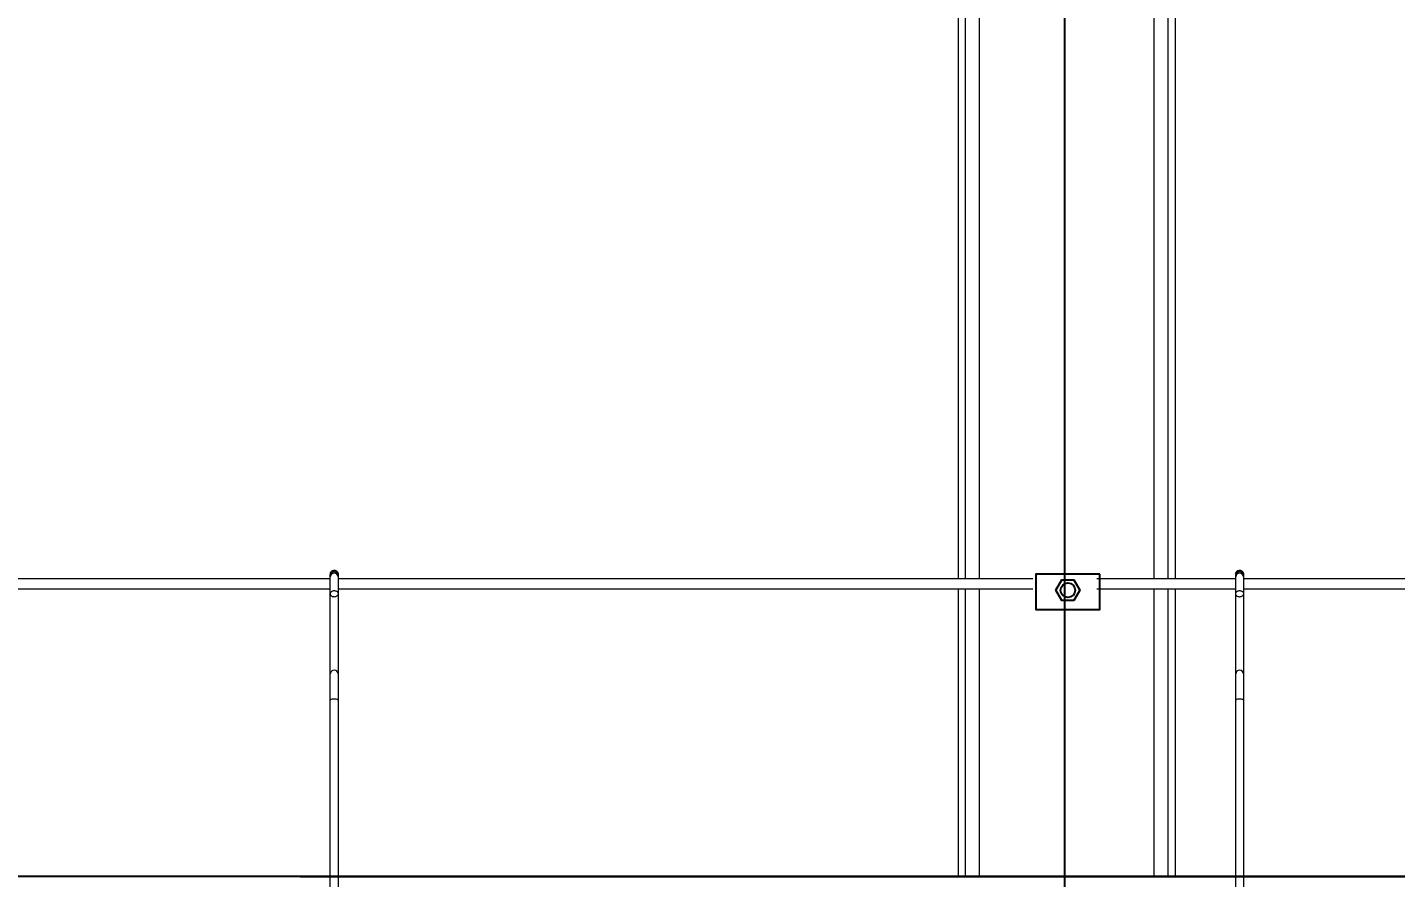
# Model space of a CAD drawing. Header units: feet. Extents: x -17 to 1389, y -162 to 787.
# Drawn here: x 313.48 to 349.75, y 54.14 to 76.68 of the extents above; entities that cross this region are included whole.
import ezdxf

# ---------------------------------------------------------------- set-up
doc = ezdxf.new("R2010")
doc.units = ezdxf.units.FT
doc.header["$MEASUREMENT"] = 0
for name, color, linetype in [('ATI CENTER SUPPORT', 7, 'Continuous'), ('DC FEEEDERS', 1, 'Continuous'), ('E-CABL-DC FEEDER', 20, 'AC_CABLE'), ('G-ANNO-TEXT', 1, 'Continuous'), ('S-STEL-ANGL', 3, 'Continuous'), ('WIRE MANAGEMENT', 4, 'Continuous')]:
    doc.layers.add(name, color=color, linetype=linetype)
doc.styles.add('NEI-A', font='arial.ttf')
doc.styles.get("Standard").update_dxf_attribs({"font": 'arial.ttf'})
doc.linetypes.add('AC_CABLE', pattern='A,1,-0.2,["AC",Standard,S=0.1,R=0,X=-0.1,Y=-0.05],-0.2', length=1.4)
doc.dimstyles.new('NEI-A', dxfattribs={"dimtxt": 0.1, "dimasz": 0.125, "dimexe": 0.0625, "dimexo": 0.0625, "dimgap": 0.0625, "dimtad": 0, "dimtih": 1, "dimtoh": 1, "dimdec": 4, "dimzin": 3, "dimdsep": 46, "dimlunit": 4, "dimtxsty": 'NEI-A', "dimcen": 0, "dimadec": 0, "dimazin": 0, "dimtfac": 0.75, "dimtdec": 4, "dimtofl": 0, "dimtmove": 0, "dimatfit": 3, "dimfxl": 1, "dimfrac": 1, "dimtolj": 1, "dimtzin": 0, "dimarcsym": 0})

# ---------------------------------------------------------------- blocks, each defined once
blk = doc.blocks.new('*D15')
at = {"layer": 'Defpoints', "color": 0, "transparency": 16777216}
for p in [(452.896, 98.569), (340.976, 34.976), (452.896, 34.976)]:
    blk.add_point(p, dxfattribs=at)
at = {"layer": 'G-ANNO-TEXT', "color": 0, "lineweight": -2, "transparency": 16777216}
for p, q in [((340.976, 35.039), (340.976, 98.632)), ((341.976, 98.569), (395.53, 98.569)), ((451.896, 98.569), (398.342, 98.569)), ((452.896, 35.039), (452.896, 98.632))]:
    blk.add_line(p, q, dxfattribs=at)
at = {"layer": 'G-ANNO-TEXT', "color": 0, "transparency": 16777216}
for points in [[(341.976, 98.736), (341.976, 98.402), (340.976, 98.569)], [(451.896, 98.736), (451.896, 98.402), (452.896, 98.569)]]:
    blk.add_solid(points, dxfattribs=at)
at = {"layer": 'G-ANNO-TEXT', "color": 0, "transparency": 16777216, "insert": (396.936, 98.569), "char_height": 1, "attachment_point": 5, "style": 'NEI-A'}
blk.add_mtext('\\A1;TBD', dxfattribs=at)

msp = doc.modelspace()

# ---------------------------------------------------------------- linework, layer by layer
at = {"layer": 'ATI CENTER SUPPORT', "color": 8, "linetype": 'Continuous', "lineweight": 15}
for p, q in [((338.14724, 84.04874), (338.14724, 62.07168)), ((343.90379, 84.04874), (343.90379, 62.07168)), ((338.33978, 82.455), (338.33978, 62.07168)), ((343.71125, 82.455), (343.71125, 62.07168)), ((338.71006, 82.07062), (338.71006, 62.07168)), ((343.34097, 82.07062), (343.34097, 62.07168))]:
    msp.add_line(p, q, dxfattribs=at)
for points in [[(338.14724, 61.7936), (338.14724, 54.16813)], [(338.33978, 61.7936), (338.33978, 54.16813)], [(338.71006, 61.7936), (338.71006, 54.16813)], [(343.34097, 61.7936), (343.34097, 54.16813)], [(343.71125, 61.7936), (343.71125, 54.16813)], [(343.90379, 61.7936), (343.90379, 54.16813)]]:
    msp.add_lwpolyline(points, dxfattribs=at)
at = {"layer": 'DC FEEEDERS'}
msp.add_lwpolyline([(381.50695, 54.16813), (302.95761, 54.16813)], dxfattribs=at)
at = {"layer": 'E-CABL-DC FEEDER', "linetype": 'Continuous'}
msp.add_lwpolyline([(320.70836, 54.16813), (368.4998, 54.16813)], dxfattribs=at)
at = {"layer": 'S-STEL-ANGL'}
msp.add_lwpolyline([(341.90789, 62.18987), (340.21157, 62.18987), (340.21157, 61.24672), (341.90789, 61.24672)], close=True, dxfattribs=at)
at = {"layer": 'S-STEL-ANGL', "flags": 128}
msp.add_lwpolyline([(340.7437, 61.76205), (340.90171, 62.03574), (341.21775, 62.03574), (341.37577, 61.76205), (341.21775, 61.48835), (340.90171, 61.48835)], close=True, dxfattribs=at)
at = {"layer": 'S-STEL-ANGL'}
msp.add_circle((341.05973, 61.76205), 0.19298, dxfattribs=at)
at = {"layer": 'WIRE MANAGEMENT', "color": 4, "linetype": 'Continuous', "lineweight": 18}
for p, q in [((302.95761, 62.07168), (321.50695, 62.07168)), ((321.50695, 61.66708), (321.50695, 62.15055)), ((321.71551, 62.15055), (321.71551, 62.11621)), ((321.71551, 62.11288), (321.71551, 61.66708)), ((321.71551, 62.07168), (340.12834, 62.07168)), ((341.82466, 62.07168), (345.50695, 62.07168)), ((345.50695, 61.66708), (345.50695, 62.15055)), ((345.71551, 62.15055), (345.71551, 62.11621)), ((345.71551, 62.11288), (345.71551, 61.66708)), ((345.71551, 62.07168), (381.50695, 62.07168)), ((321.50695, 61.7936), (302.95761, 61.7936)), ((321.50695, 53.07885), (321.50695, 61.66708)), ((340.12834, 61.7936), (321.71551, 61.7936)), ((321.71551, 61.66708), (321.71551, 53.07885)), ((345.50695, 61.7936), (341.82466, 61.7936)), ((345.50695, 53.07885), (345.50695, 61.66708)), ((381.50695, 61.7936), (345.71551, 61.7936)), ((345.71551, 61.66708), (345.71551, 53.07885))]:
    msp.add_line(p, q, dxfattribs=at)
for centre, radius, start, end in [((321.61123, 62.10709), 0.10444, 3.131875, 176.868125), ((345.61123, 62.10709), 0.10444, 3.131875, 176.868125), ((321.61105, 59.53725), 0.10422, 89.90163, 177.258081), ((321.61141, 59.53725), 0.10422, 2.741919, 90.09837), ((345.61105, 59.53725), 0.10422, 89.90163, 177.258081), ((345.61141, 59.53725), 0.10422, 2.741919, 90.09837), ((321.58756, 58.72442), 0.14854, 80.828011, 122.864295), ((321.63491, 58.72442), 0.14854, 57.135705, 99.171989), ((345.58756, 58.72442), 0.14854, 80.828011, 122.864295), ((345.63491, 58.72442), 0.14854, 57.135705, 99.171989)]:
    msp.add_arc(centre, radius, start, end, dxfattribs=at)
for points, knots in [([(321.50729, 62.11545), (321.50746, 62.11764), (321.50791, 62.12335), (321.50505, 62.13126), (321.50822, 62.13355), (321.50837, 62.13366)], [0, 0, 0, 0, 0.37124697, 0.96881337, 1, 1, 1, 1]), ([(321.50695, 62.1128), (321.5077, 62.13749), (321.50889, 62.17708), (321.52921, 62.21606), (321.54411, 62.2305), (321.55099, 62.23605), (321.55809, 62.24084), (321.57241, 62.2489), (321.59567, 62.2569), (321.6204, 62.2567), (321.63645, 62.25301), (321.64859, 62.24891), (321.67382, 62.23551), (321.69794, 62.2035), (321.71299, 62.1582), (321.71461, 62.12902), (321.71551, 62.1128)], [0, 0, 0, 0, 0.18466402, 0.29600473, 0.31907598, 0.34123923, 0.36268421, 0.38369812, 0.46540883, 0.5451378, 0.56661738, 0.58970448, 0.6418362, 0.78024257, 0.87785996, 1, 1, 1, 1]), ([(321.507, 62.11298), (321.50699, 62.11629), (321.50699, 62.13184), (321.50713, 62.15739), (321.50739, 62.18733), (321.50886, 62.2115), (321.51472, 62.2286), (321.52166, 62.24137), (321.5323, 62.25619), (321.55106, 62.27385), (321.58068, 62.28927), (321.61571, 62.29438), (321.65017, 62.28606), (321.6742, 62.27114), (321.68907, 62.25669), (321.69987, 62.24304), (321.71487, 62.21281), (321.7156, 62.1675), (321.71554, 62.13147), (321.71551, 62.11621)], [0, 0, 0, 0, 0.02105151, 0.09895176, 0.16253199, 0.21185965, 0.25210869, 0.27631863, 0.30421928, 0.36790042, 0.43829013, 0.51369457, 0.58781377, 0.65922098, 0.69086285, 0.71944439, 0.76969645, 0.90242217, 1, 1, 1, 1]), ([(345.50729, 62.11545), (345.50746, 62.11764), (345.50791, 62.12335), (345.50505, 62.13126), (345.50822, 62.13355), (345.50837, 62.13366)], [0, 0, 0, 0, 0.37124697, 0.96881337, 1, 1, 1, 1]), ([(345.50695, 62.1128), (345.5077, 62.13749), (345.50889, 62.17708), (345.52921, 62.21606), (345.54411, 62.2305), (345.55099, 62.23605), (345.55809, 62.24084), (345.57241, 62.2489), (345.59567, 62.2569), (345.6204, 62.2567), (345.63645, 62.25301), (345.64859, 62.24891), (345.67382, 62.23551), (345.69794, 62.2035), (345.71299, 62.1582), (345.71461, 62.12902), (345.71551, 62.1128)], [0, 0, 0, 0, 0.18466402, 0.29600473, 0.31907598, 0.34123923, 0.36268421, 0.38369812, 0.46540883, 0.5451378, 0.56661738, 0.58970448, 0.6418362, 0.78024257, 0.87785996, 1, 1, 1, 1]), ([(345.507, 62.11298), (345.50699, 62.11629), (345.50699, 62.13184), (345.50713, 62.15739), (345.50739, 62.18733), (345.50886, 62.2115), (345.51472, 62.2286), (345.52166, 62.24137), (345.5323, 62.25619), (345.55106, 62.27385), (345.58068, 62.28927), (345.61571, 62.29438), (345.65017, 62.28606), (345.6742, 62.27114), (345.68907, 62.25669), (345.69987, 62.24304), (345.71487, 62.21281), (345.7156, 62.1675), (345.71554, 62.13147), (345.71551, 62.11621)], [0, 0, 0, 0, 0.02105151, 0.09895176, 0.16253199, 0.21185965, 0.25210869, 0.27631863, 0.30421928, 0.36790042, 0.43829013, 0.51369457, 0.58781377, 0.65922098, 0.69086285, 0.71944439, 0.76969645, 0.90242217, 1, 1, 1, 1]), ([(321.58664, 61.58437), (321.59482, 61.58308), (321.61423, 61.58001), (321.645, 61.58523), (321.67588, 61.59962), (321.70111, 61.62229), (321.71605, 61.65135), (321.71586, 61.68083), (321.70452, 61.70598), (321.68458, 61.72802), (321.65543, 61.74554), (321.62036, 61.75413), (321.58534, 61.75114), (321.55382, 61.73883), (321.52707, 61.71845), (321.50976, 61.69193), (321.5053, 61.66387), (321.51189, 61.6388), (321.52784, 61.61574), (321.55287, 61.59517), (321.57486, 61.58814), (321.58664, 61.58437)], [0, 0, 0, 0, 0.04193154, 0.099477, 0.15531906, 0.21333136, 0.26895792, 0.3159218, 0.35787466, 0.40647399, 0.46486042, 0.52824587, 0.58674798, 0.64065834, 0.6982008, 0.75522703, 0.79695093, 0.83888666, 0.88358568, 0.93767617, 1, 1, 1, 1]), ([(345.58664, 61.58437), (345.59482, 61.58308), (345.61423, 61.58001), (345.645, 61.58523), (345.67588, 61.59962), (345.70111, 61.62229), (345.71605, 61.65135), (345.71586, 61.68083), (345.70452, 61.70598), (345.68458, 61.72802), (345.65543, 61.74554), (345.62036, 61.75413), (345.58534, 61.75114), (345.55382, 61.73883), (345.52707, 61.71845), (345.50976, 61.69193), (345.5053, 61.66387), (345.51189, 61.6388), (345.52784, 61.61574), (345.55287, 61.59517), (345.57486, 61.58814), (345.58664, 61.58437)], [0, 0, 0, 0, 0.04193154, 0.099477, 0.15531906, 0.21333136, 0.26895792, 0.3159218, 0.35787466, 0.40647399, 0.46486042, 0.52824587, 0.58674798, 0.64065834, 0.6982008, 0.75522703, 0.79695093, 0.83888666, 0.88358568, 0.93767617, 1, 1, 1, 1]), ([(321.50716, 60.25957), (321.50708, 60.26583), (321.50683, 60.28521), (321.5069, 60.30458), (321.50695, 60.31771)], [0, 0, 0, 0, 0.3227955, 1, 1, 1, 1]), ([(345.50716, 60.25957), (345.50708, 60.26583), (345.50683, 60.28521), (345.5069, 60.30458), (345.50695, 60.31771)], [0, 0, 0, 0, 0.3227955, 1, 1, 1, 1])]:
    msp.add_open_spline(points, degree=3, knots=knots, dxfattribs=at)

# ---------------------------------------------------------------- dimensions: what is measured, and where the dimension line sits
at = {"layer": 'G-ANNO-TEXT'}
dim = msp.add_linear_dim(base=(452.89588, 98.56909), p1=(340.9765, 34.97633), p2=(452.89588, 34.97633), angle=180, text='TBD', dimstyle='NEI-A', override={"dimtxt": 1, "dimasz": 1}, dxfattribs=at)
dim.commit()
dim.dimension.update_dxf_attribs({"geometry": '*D15', "text_midpoint": (396.93619, 98.56909)})

doc.saveas('drawing.dxf')
